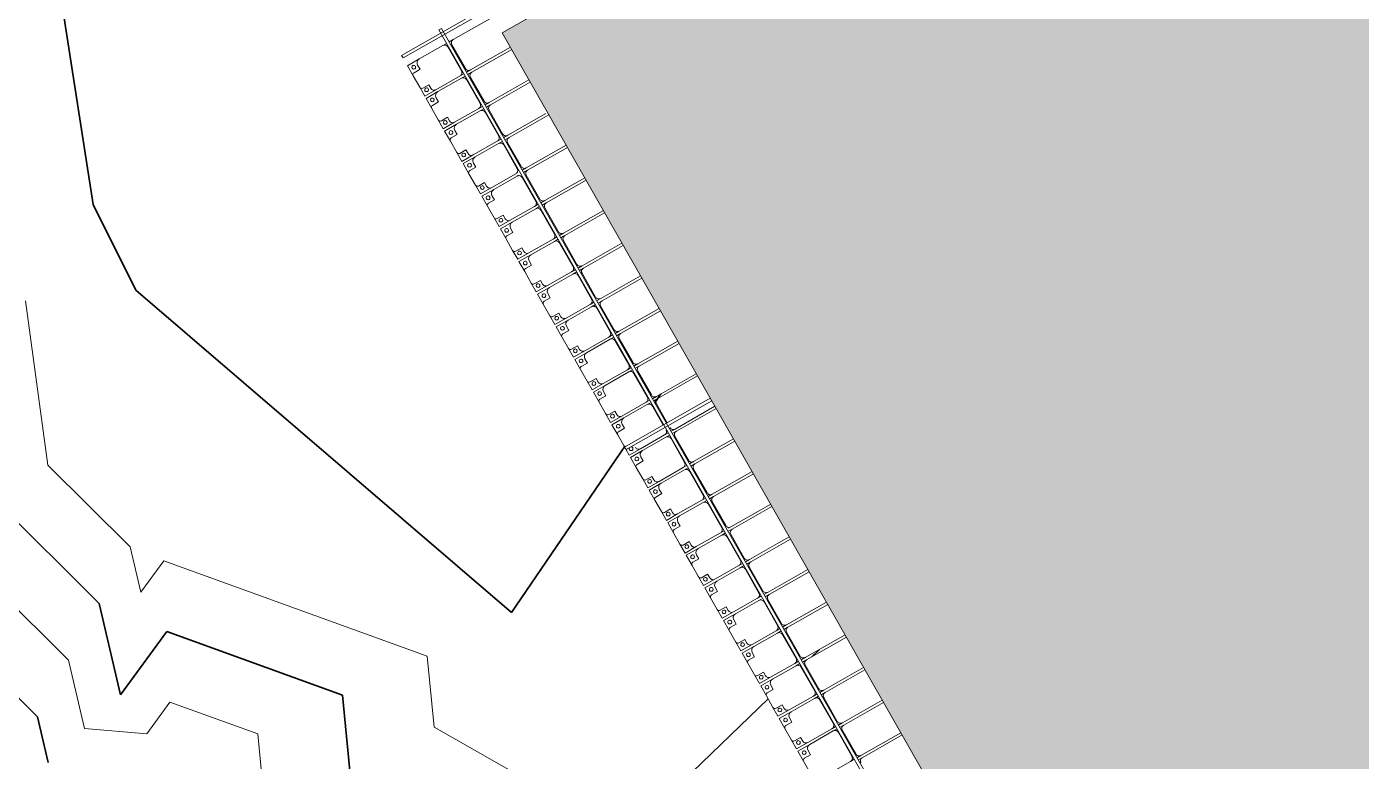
# Model space of a CAD drawing. Header units: millimetres. Extents: x -861324 to 439029, y -308065 to 694685.
# Drawn here: x -220488 to -202726, y 29566 to 39346 of the extents above; entities that cross this region are included whole.
import ezdxf

# ---------------------------------------------------------------- set-up
doc = ezdxf.new("R2010")
doc.units = ezdxf.units.MM
for name, color, linetype, lineweight in [('A-DETL-GENF', 92, 'Continuous', 9), ('A-DETL-THIN', 151, 'Continuous', 9), ('A-GENM', 13, 'Continuous', 9), ('C-TOPO-MAJR', 7, 'Continuous', 35), ('C-TOPO-MINR', 7, 'Continuous', 9), ('S-BEAM', 12, 'Continuous', 9)]:
    doc.layers.add(name, color=color, linetype=linetype, lineweight=lineweight)

# ---------------------------------------------------------------- blocks, each defined once
blk = doc.blocks.new('Dầm C52 - Hộp 40x60-18730-BỐ TRÍ BÈ PIN HỒ BẢN MÒNG')
at = {"layer": 'S-BEAM', "color": 7}
for p, q in [((-37711, 20), (37711, 20)), ((37711, 20), (37711, -20)), ((37711, -20), (-37711, -20))]:
    blk.add_line(p, q, dxfattribs=at)
blk = doc.blocks.new('Dải phao đi lại kèm đỡ invester - DẢI PHAO ĐI LẠI-14853-BỐ TRÍ BÈ PIN HỒ BẢN MÒNG')
at = {"layer": 'A-GENM', "color": 7}
for p, q in [((-242, 620), (-242, -610)), ((223, -610), (223, 0)), ((258, 0), (258, -610)), ((723, -610), (723, 0)), ((758, 0), (758, -610)), ((1223, -610), (1223, -29)), ((1258, 0), (1258, -610)), ((1723, -610), (1723, 0)), ((1758, 0), (1758, -610)), ((2223, -610), (2223, 0)), ((2258, 0), (2258, -610)), ((2723, -610), (2723, 0)), ((2758, 0), (2758, -610)), ((3223, -610), (3223, 0)), ((3258, 0), (3258, -610)), ((3723, -610), (3723, 0)), ((3758, 0), (3758, -610)), ((4223, -610), (4223, 0)), ((4258, 0), (4258, -610)), ((4723, -610), (4723, 0)), ((4758, 0), (4758, -610)), ((5223, -610), (5223, 0)), ((5258, 0), (5258, -610)), ((5723, -610), (5723, 0)), ((5758, 0), (5758, -610)), ((6223, -610), (6223, 0)), ((6258, 0), (6258, -610)), ((6723, -610), (6723, 0)), ((6758, 0), (6758, -610)), ((7223, -610), (7223, 0)), ((7258, 0), (7258, -610)), ((7723, -610), (7723, 0)), ((7758, 0), (7758, -610)), ((8223, -610), (8223, 0)), ((8258, 0), (8258, -610)), ((8723, -610), (8723, 0)), ((8758, 0), (8758, -610)), ((9223, -610), (9223, 0)), ((9258, 0), (9258, -610)), ((9723, -610), (9723, 0)), ((9758, 0), (9758, -610)), ((10223, -610), (10223, 0)), ((10258, 0), (10258, -610)), ((10723, -610), (10723, 0)), ((10758, 0), (10758, -610)), ((-242, -672), (-242, -610)), ((-192, -660), (173, -660)), ((223, -610), (223, -672)), ((258, -672), (258, -610)), ((308, -660), (673, -660)), ((723, -610), (723, -672)), ((758, -672), (758, -610)), ((808, -660), (1173, -660)), ((1223, -610), (1223, -672)), ((1258, -672), (1258, -610)), ((1308, -660), (1673, -660)), ((1723, -610), (1723, -672)), ((1758, -672), (1758, -610)), ((1808, -660), (2173, -660)), ((2223, -610), (2223, -672)), ((2258, -672), (2258, -610)), ((2308, -660), (2673, -660)), ((2723, -610), (2723, -672)), ((2758, -672), (2758, -610)), ((2808, -660), (3173, -660)), ((3223, -610), (3223, -672)), ((3258, -672), (3258, -610)), ((3308, -660), (3673, -660)), ((3723, -610), (3723, -672)), ((3758, -672), (3758, -610)), ((3808, -660), (4173, -660)), ((4223, -610), (4223, -672)), ((4258, -672), (4258, -610)), ((4308, -660), (4673, -660)), ((4723, -610), (4723, -672)), ((4758, -672), (4758, -610)), ((4808, -660), (5173, -660)), ((5223, -610), (5223, -672)), ((5258, -672), (5258, -610)), ((5308, -660), (5600, -660)), ((5723, -610), (5723, -672)), ((5758, -672), (5758, -610)), ((5808, -660), (6173, -660)), ((6223, -610), (6223, -672)), ((6258, -672), (6258, -610)), ((6308, -660), (6673, -660)), ((6723, -610), (6723, -672)), ((6758, -672), (6758, -610)), ((6808, -660), (7173, -660)), ((7223, -610), (7223, -646)), ((7258, -666), (7258, -610)), ((7308, -660), (7673, -660)), ((7723, -610), (7723, -672)), ((7758, -672), (7758, -610)), ((7808, -660), (8173, -660)), ((8223, -610), (8223, -672)), ((8258, -672), (8258, -610)), ((8308, -660), (8673, -660)), ((8723, -610), (8723, -672)), ((8758, -672), (8758, -610)), ((8808, -660), (9173, -660)), ((9223, -610), (9223, -672)), ((9258, -672), (9258, -610)), ((9308, -660), (9673, -660)), ((9723, -610), (9723, -672)), ((9758, -672), (9758, -610)), ((9808, -660), (10173, -660)), ((10223, -610), (10223, -672)), ((10258, -672), (10258, -610)), ((10308, -660), (10673, -660)), ((10723, -610), (10723, -672)), ((10758, -672), (10758, -610)), ((-242, -770), (-242, -712)), ((-242, -770), (-242, -1130)), ((173, -720), (-192, -720)), ((223, -712), (223, -770)), ((223, -1140), (223, -770)), ((258, -770), (258, -712)), ((258, -770), (258, -1130)), ((673, -720), (308, -720)), ((723, -712), (723, -770)), ((723, -1140), (723, -770)), ((758, -770), (758, -712)), ((758, -770), (758, -1130)), ((1173, -720), (808, -720)), ((1223, -712), (1223, -770)), ((1223, -1140), (1223, -770)), ((1258, -770), (1258, -712)), ((1258, -770), (1258, -1130)), ((1673, -720), (1308, -720)), ((1723, -1140), (1723, -770)), ((1758, -770), (1758, -748)), ((1758, -770), (1758, -1130)), ((2173, -720), (1808, -720)), ((2223, -712), (2223, -770)), ((2223, -1140), (2223, -770)), ((2258, -770), (2258, -712)), ((2258, -770), (2258, -1130)), ((2673, -720), (2308, -720)), ((2723, -712), (2723, -770)), ((2723, -1140), (2723, -770)), ((2758, -770), (2758, -712)), ((2758, -770), (2758, -1130)), ((3173, -720), (2808, -720)), ((3223, -712), (3223, -770)), ((3223, -1140), (3223, -770)), ((3258, -770), (3258, -712)), ((3258, -770), (3258, -1130)), ((3673, -720), (3308, -720)), ((3723, -712), (3723, -770)), ((3723, -1140), (3723, -770)), ((3758, -770), (3758, -712)), ((3758, -770), (3758, -1130)), ((4173, -720), (3808, -720)), ((4223, -712), (4223, -770)), ((4223, -1140), (4223, -770)), ((4258, -770), (4258, -712)), ((4258, -770), (4258, -1130)), ((4673, -720), (4308, -720)), ((4723, -712), (4723, -770)), ((4723, -1140), (4723, -770)), ((4758, -770), (4758, -712)), ((4758, -770), (4758, -1130)), ((5173, -720), (4808, -720)), ((5223, -712), (5223, -770)), ((5223, -1140), (5223, -770)), ((5258, -770), (5258, -712)), ((5258, -770), (5258, -1130)), ((5600, -720), (5308, -720)), ((5723, -712), (5723, -770)), ((5723, -1140), (5723, -770)), ((5758, -770), (5758, -712)), ((5758, -770), (5758, -1130)), ((6173, -720), (5808, -720)), ((6223, -712), (6223, -770)), ((6223, -1140), (6223, -770)), ((6258, -770), (6258, -712)), ((6258, -770), (6258, -1130)), ((6673, -720), (6308, -720)), ((6723, -712), (6723, -770)), ((6723, -1140), (6723, -770)), ((6758, -770), (6758, -712)), ((6758, -770), (6758, -1130)), ((7173, -720), (6808, -720)), ((7223, -712), (7223, -770)), ((7223, -1140), (7223, -770)), ((7258, -770), (7258, -712)), ((7258, -770), (7258, -1130)), ((7673, -720), (7308, -720)), ((7723, -712), (7723, -770)), ((7723, -1140), (7723, -770)), ((7758, -770), (7758, -712)), ((7758, -770), (7758, -1130)), ((8173, -720), (7808, -720)), ((8223, -712), (8223, -770)), ((8223, -1140), (8223, -770)), ((8258, -770), (8258, -737)), ((8258, -770), (8258, -1130)), ((8673, -720), (8308, -720)), ((8723, -712), (8723, -770)), ((8723, -1140), (8723, -770)), ((8758, -770), (8758, -712)), ((8758, -770), (8758, -1130)), ((9173, -720), (8808, -720)), ((9223, -712), (9223, -770)), ((9223, -1140), (9223, -770)), ((9258, -770), (9258, -712)), ((9258, -770), (9258, -1130)), ((9673, -720), (9308, -720)), ((9723, -712), (9723, -770)), ((9723, -1140), (9723, -770)), ((9758, -770), (9758, -712)), ((9758, -770), (9758, -1130)), ((10173, -720), (9808, -720)), ((10223, -712), (10223, -770)), ((10223, -1140), (10223, -770)), ((10258, -770), (10258, -712)), ((10258, -770), (10258, -1130)), ((10673, -720), (10308, -720)), ((10723, -712), (10723, -762)), ((10723, -1140), (10723, -770)), ((-182, -1190), (-118, -1190)), ((-118, -1190), (-118, -1282)), ((118, -1282), (118, -1190)), ((118, -1190), (173, -1190)), ((318, -1190), (382, -1190)), ((382, -1190), (382, -1282)), ((618, -1282), (618, -1190)), ((618, -1190), (673, -1190)), ((818, -1190), (882, -1190)), ((882, -1190), (882, -1282)), ((1118, -1282), (1118, -1190)), ((1118, -1190), (1173, -1190)), ((1318, -1190), (1382, -1190)), ((1382, -1190), (1382, -1282)), ((1618, -1282), (1618, -1190)), ((1618, -1190), (1673, -1190)), ((1818, -1190), (1882, -1190)), ((1882, -1190), (1882, -1282)), ((2118, -1282), (2118, -1190)), ((2118, -1190), (2173, -1190)), ((2318, -1190), (2382, -1190)), ((2382, -1190), (2382, -1282)), ((2618, -1282), (2618, -1190)), ((2618, -1190), (2673, -1190)), ((2818, -1190), (2882, -1190)), ((2882, -1190), (2882, -1282)), ((3118, -1282), (3118, -1190)), ((3118, -1190), (3173, -1190)), ((3318, -1190), (3382, -1190)), ((3382, -1190), (3382, -1282)), ((3618, -1282), (3618, -1190)), ((3618, -1190), (3673, -1190)), ((3818, -1190), (3882, -1190)), ((3882, -1190), (3882, -1282)), ((4118, -1282), (4118, -1190)), ((4118, -1190), (4173, -1190)), ((4318, -1190), (4382, -1190)), ((4382, -1190), (4382, -1282)), ((4618, -1282), (4618, -1190)), ((4618, -1190), (4673, -1190)), ((4818, -1190), (4882, -1190)), ((4882, -1190), (4882, -1282)), ((5118, -1282), (5118, -1190)), ((5118, -1190), (5173, -1190)), ((5318, -1190), (5382, -1190)), ((5382, -1190), (5382, -1282)), ((5818, -1190), (5882, -1190)), ((5882, -1190), (5882, -1282)), ((6118, -1282), (6118, -1190)), ((6118, -1190), (6173, -1190)), ((6318, -1190), (6382, -1190)), ((6382, -1190), (6382, -1282)), ((6618, -1282), (6618, -1190)), ((6618, -1190), (6673, -1190)), ((6818, -1190), (6882, -1190)), ((6882, -1190), (6882, -1282)), ((7118, -1282), (7118, -1190)), ((7118, -1190), (7173, -1190)), ((7318, -1190), (7382, -1190)), ((7382, -1190), (7382, -1282)), ((7618, -1282), (7618, -1190)), ((7618, -1190), (7673, -1190)), ((7818, -1190), (7882, -1190)), ((7882, -1190), (7882, -1282)), ((8118, -1282), (8118, -1190)), ((8118, -1190), (8173, -1190)), ((8318, -1190), (8382, -1190)), ((8382, -1190), (8382, -1282)), ((8618, -1282), (8618, -1190)), ((8618, -1190), (8673, -1190)), ((8818, -1190), (8882, -1190)), ((8882, -1190), (8882, -1282)), ((9118, -1282), (9118, -1190)), ((9118, -1190), (9173, -1190)), ((9318, -1190), (9382, -1190)), ((9382, -1190), (9382, -1282)), ((9618, -1282), (9618, -1190)), ((9618, -1190), (9673, -1190)), ((9818, -1190), (9882, -1190)), ((9882, -1190), (9882, -1282)), ((10118, -1282), (10118, -1190)), ((10118, -1190), (10173, -1190)), ((10318, -1190), (10382, -1190)), ((10382, -1190), (10382, -1282)), ((-88, -1312), (88, -1312)), ((412, -1312), (588, -1312)), ((912, -1312), (1088, -1312)), ((1412, -1312), (1588, -1312)), ((1912, -1312), (2088, -1312)), ((2412, -1312), (2588, -1312)), ((2912, -1312), (3088, -1312)), ((3412, -1312), (3588, -1312)), ((3912, -1312), (4088, -1312)), ((4412, -1312), (4588, -1312)), ((4912, -1312), (5088, -1312)), ((5412, -1312), (5588, -1312)), ((5912, -1312), (6088, -1312)), ((6412, -1312), (6588, -1312)), ((6912, -1312), (7088, -1312)), ((7412, -1312), (7588, -1312)), ((7912, -1312), (8088, -1312)), ((8412, -1312), (8588, -1312)), ((8912, -1312), (9088, -1312)), ((9412, -1312), (9588, -1312)), ((9912, -1312), (10088, -1312)), ((10412, -1312), (10588, -1312))]:
    blk.add_line(p, q, dxfattribs=at)
at = {"layer": 'A-GENM', "color": 9}
for p, q in [((-242, -672), (-242, -610)), ((223, -610), (223, -672)), ((258, -672), (258, -610)), ((723, -610), (723, -672)), ((758, -672), (758, -610)), ((1223, -610), (1223, -672)), ((1258, -672), (1258, -610)), ((1723, -610), (1723, -672)), ((1758, -672), (1758, -610)), ((2223, -610), (2223, -672)), ((2258, -672), (2258, -610)), ((2723, -610), (2723, -672)), ((2758, -672), (2758, -610)), ((3223, -610), (3223, -672)), ((3258, -672), (3258, -610)), ((3723, -610), (3723, -672)), ((3758, -672), (3758, -610)), ((4223, -610), (4223, -672)), ((4258, -672), (4258, -610)), ((4723, -610), (4723, -672)), ((4758, -672), (4758, -610)), ((5223, -610), (5223, -672)), ((5258, -672), (5258, -610)), ((5723, -610), (5723, -672)), ((5758, -672), (5758, -610)), ((6223, -610), (6223, -672)), ((6258, -672), (6258, -610)), ((6723, -610), (6723, -672)), ((6758, -672), (6758, -610)), ((7258, -666), (7258, -610)), ((7723, -610), (7723, -672)), ((7758, -672), (7758, -610)), ((8223, -610), (8223, -672)), ((8258, -672), (8258, -610)), ((8723, -610), (8723, -672)), ((8758, -672), (8758, -610)), ((9223, -610), (9223, -672)), ((9258, -672), (9258, -610)), ((9723, -610), (9723, -672)), ((9758, -672), (9758, -610)), ((10223, -610), (10223, -672)), ((10258, -672), (10258, -610)), ((10723, -610), (10723, -672)), ((10758, -672), (10758, -610)), ((-242, -770), (-242, -712)), ((223, -712), (223, -770)), ((258, -770), (258, -712)), ((723, -712), (723, -770)), ((758, -770), (758, -712)), ((1223, -712), (1223, -770)), ((1258, -770), (1258, -712)), ((2223, -712), (2223, -770)), ((2258, -770), (2258, -712)), ((2723, -712), (2723, -770)), ((2758, -770), (2758, -712)), ((3223, -712), (3223, -770)), ((3258, -770), (3258, -712)), ((3723, -712), (3723, -770)), ((3758, -770), (3758, -712)), ((4223, -712), (4223, -770)), ((4258, -770), (4258, -712)), ((4723, -712), (4723, -770)), ((4758, -770), (4758, -712)), ((5223, -712), (5223, -770)), ((5258, -770), (5258, -712)), ((5723, -712), (5723, -770)), ((5758, -770), (5758, -712)), ((6223, -712), (6223, -770)), ((6258, -770), (6258, -712)), ((6723, -712), (6723, -770)), ((6758, -770), (6758, -712)), ((7223, -712), (7223, -770)), ((7258, -770), (7258, -712)), ((7723, -712), (7723, -770)), ((7758, -770), (7758, -712)), ((8223, -712), (8223, -770)), ((8723, -712), (8723, -770)), ((8758, -770), (8758, -712)), ((9223, -712), (9223, -770)), ((9258, -770), (9258, -712)), ((9723, -712), (9723, -770)), ((9758, -770), (9758, -712)), ((10223, -712), (10223, -770)), ((10258, -770), (10258, -712)), ((10723, -712), (10723, -762)), ((-242, -1312), (-242, -1130)), ((-242, -1130), (-242, -1312)), ((-118, -1190), (-182, -1190)), ((-118, -1190), (-182, -1190)), ((-182, -1190), (-118, -1190)), ((-118, -1282), (-118, -1190)), ((-118, -1282), (-118, -1190)), ((-118, -1190), (-118, -1282)), ((173, -1190), (118, -1190)), ((118, -1190), (118, -1282)), ((173, -1190), (118, -1190)), ((118, -1190), (173, -1190)), ((118, -1190), (118, -1282)), ((118, -1282), (118, -1190)), ((223, -1140), (223, -1312)), ((223, -1312), (223, -1140)), ((258, -1312), (258, -1130)), ((258, -1130), (258, -1312)), ((382, -1190), (318, -1190)), ((382, -1190), (318, -1190)), ((318, -1190), (382, -1190)), ((382, -1282), (382, -1190)), ((382, -1282), (382, -1190)), ((382, -1190), (382, -1282)), ((673, -1190), (618, -1190)), ((618, -1190), (618, -1282)), ((673, -1190), (618, -1190)), ((618, -1190), (673, -1190)), ((618, -1190), (618, -1282)), ((618, -1282), (618, -1190)), ((723, -1140), (723, -1312)), ((723, -1312), (723, -1140)), ((758, -1312), (758, -1130)), ((758, -1130), (758, -1312)), ((882, -1190), (818, -1190)), ((882, -1190), (818, -1190)), ((818, -1190), (882, -1190)), ((882, -1282), (882, -1190)), ((882, -1282), (882, -1190)), ((882, -1190), (882, -1282)), ((1173, -1190), (1118, -1190)), ((1118, -1190), (1118, -1282)), ((1173, -1190), (1118, -1190)), ((1118, -1190), (1173, -1190)), ((1118, -1190), (1118, -1282)), ((1118, -1282), (1118, -1190)), ((1223, -1140), (1223, -1312)), ((1223, -1312), (1223, -1140)), ((1258, -1312), (1258, -1130)), ((1258, -1130), (1258, -1312)), ((1382, -1190), (1318, -1190)), ((1382, -1190), (1318, -1190)), ((1318, -1190), (1382, -1190)), ((1382, -1282), (1382, -1190)), ((1382, -1282), (1382, -1190)), ((1382, -1190), (1382, -1282)), ((1673, -1190), (1618, -1190)), ((1618, -1190), (1618, -1282)), ((1673, -1190), (1618, -1190)), ((1618, -1190), (1673, -1190)), ((1618, -1190), (1618, -1282)), ((1618, -1282), (1618, -1190)), ((1723, -1140), (1723, -1312)), ((1723, -1312), (1723, -1140)), ((1758, -1312), (1758, -1130)), ((1758, -1130), (1758, -1312)), ((1882, -1190), (1818, -1190)), ((1882, -1190), (1818, -1190)), ((1818, -1190), (1882, -1190)), ((1882, -1282), (1882, -1190)), ((1882, -1282), (1882, -1190)), ((1882, -1190), (1882, -1282)), ((2173, -1190), (2118, -1190)), ((2118, -1190), (2118, -1282)), ((2173, -1190), (2118, -1190)), ((2118, -1190), (2173, -1190)), ((2118, -1190), (2118, -1282)), ((2118, -1282), (2118, -1190)), ((2223, -1140), (2223, -1312)), ((2223, -1312), (2223, -1140)), ((2258, -1312), (2258, -1130)), ((2258, -1130), (2258, -1312)), ((2382, -1190), (2318, -1190)), ((2382, -1190), (2318, -1190)), ((2318, -1190), (2382, -1190)), ((2382, -1282), (2382, -1190)), ((2382, -1282), (2382, -1190)), ((2382, -1190), (2382, -1282)), ((2673, -1190), (2618, -1190)), ((2618, -1190), (2618, -1282)), ((2673, -1190), (2618, -1190)), ((2618, -1190), (2673, -1190)), ((2618, -1190), (2618, -1282)), ((2618, -1282), (2618, -1190)), ((2723, -1140), (2723, -1312)), ((2723, -1312), (2723, -1140)), ((2758, -1312), (2758, -1130)), ((2758, -1130), (2758, -1312)), ((2882, -1190), (2818, -1190)), ((2882, -1190), (2818, -1190)), ((2818, -1190), (2882, -1190)), ((2882, -1282), (2882, -1190)), ((2882, -1282), (2882, -1190)), ((2882, -1190), (2882, -1282)), ((3173, -1190), (3118, -1190)), ((3118, -1190), (3118, -1282)), ((3173, -1190), (3118, -1190)), ((3118, -1190), (3173, -1190)), ((3118, -1190), (3118, -1282)), ((3118, -1282), (3118, -1190)), ((3223, -1140), (3223, -1312)), ((3223, -1312), (3223, -1140)), ((3258, -1312), (3258, -1130)), ((3258, -1130), (3258, -1312)), ((3382, -1190), (3318, -1190)), ((3382, -1190), (3318, -1190)), ((3318, -1190), (3382, -1190)), ((3382, -1282), (3382, -1190)), ((3382, -1282), (3382, -1190)), ((3382, -1190), (3382, -1282)), ((3673, -1190), (3618, -1190)), ((3618, -1190), (3618, -1282)), ((3673, -1190), (3618, -1190)), ((3618, -1190), (3673, -1190)), ((3618, -1190), (3618, -1282)), ((3618, -1282), (3618, -1190)), ((3723, -1140), (3723, -1312)), ((3723, -1312), (3723, -1140)), ((3758, -1312), (3758, -1130)), ((3758, -1130), (3758, -1312)), ((3882, -1190), (3818, -1190)), ((3882, -1190), (3818, -1190)), ((3818, -1190), (3882, -1190)), ((3882, -1282), (3882, -1190)), ((3882, -1282), (3882, -1190)), ((3882, -1190), (3882, -1282)), ((4173, -1190), (4118, -1190)), ((4118, -1190), (4118, -1282)), ((4173, -1190), (4118, -1190)), ((4118, -1190), (4173, -1190)), ((4118, -1190), (4118, -1282)), ((4118, -1282), (4118, -1190)), ((4223, -1140), (4223, -1312)), ((4223, -1312), (4223, -1140)), ((4258, -1312), (4258, -1130)), ((4258, -1130), (4258, -1312)), ((4382, -1190), (4318, -1190)), ((4382, -1190), (4318, -1190)), ((4318, -1190), (4382, -1190)), ((4382, -1282), (4382, -1190)), ((4382, -1282), (4382, -1190)), ((4382, -1190), (4382, -1282)), ((4673, -1190), (4618, -1190)), ((4618, -1190), (4618, -1282)), ((4673, -1190), (4618, -1190)), ((4618, -1190), (4673, -1190)), ((4618, -1190), (4618, -1282)), ((4618, -1282), (4618, -1190)), ((4723, -1140), (4723, -1312)), ((4723, -1312), (4723, -1140)), ((4758, -1312), (4758, -1130)), ((4758, -1130), (4758, -1312)), ((4882, -1190), (4818, -1190)), ((4882, -1190), (4818, -1190)), ((4818, -1190), (4882, -1190)), ((4882, -1282), (4882, -1190)), ((4882, -1282), (4882, -1190)), ((4882, -1190), (4882, -1282)), ((5173, -1190), (5118, -1190)), ((5118, -1190), (5118, -1282)), ((5173, -1190), (5118, -1190)), ((5118, -1190), (5173, -1190)), ((5118, -1190), (5118, -1282)), ((5118, -1282), (5118, -1190)), ((5223, -1140), (5223, -1312)), ((5223, -1312), (5223, -1140)), ((5258, -1312), (5258, -1130)), ((5258, -1130), (5258, -1312)), ((5382, -1190), (5318, -1190)), ((5382, -1190), (5318, -1190)), ((5318, -1190), (5382, -1190)), ((5382, -1282), (5382, -1190)), ((5382, -1282), (5382, -1190)), ((5382, -1190), (5382, -1282)), ((5723, -1140), (5723, -1312)), ((5723, -1312), (5723, -1140)), ((5758, -1312), (5758, -1130)), ((5758, -1130), (5758, -1312)), ((5882, -1190), (5818, -1190)), ((5882, -1190), (5818, -1190)), ((5818, -1190), (5882, -1190)), ((5882, -1282), (5882, -1190)), ((5882, -1282), (5882, -1190)), ((5882, -1190), (5882, -1282)), ((6173, -1190), (6118, -1190)), ((6118, -1190), (6118, -1282)), ((6173, -1190), (6118, -1190)), ((6118, -1190), (6173, -1190)), ((6118, -1190), (6118, -1282)), ((6118, -1282), (6118, -1190)), ((6223, -1140), (6223, -1312)), ((6223, -1312), (6223, -1140)), ((6258, -1312), (6258, -1130)), ((6258, -1130), (6258, -1312)), ((6382, -1190), (6318, -1190)), ((6382, -1190), (6318, -1190)), ((6318, -1190), (6382, -1190)), ((6382, -1282), (6382, -1190)), ((6382, -1282), (6382, -1190)), ((6382, -1190), (6382, -1282)), ((6673, -1190), (6618, -1190)), ((6618, -1190), (6618, -1282)), ((6673, -1190), (6618, -1190)), ((6618, -1190), (6673, -1190)), ((6618, -1190), (6618, -1282)), ((6618, -1282), (6618, -1190)), ((6723, -1140), (6723, -1312)), ((6723, -1312), (6723, -1140)), ((6758, -1312), (6758, -1130)), ((6758, -1130), (6758, -1312)), ((6882, -1190), (6818, -1190)), ((6882, -1190), (6818, -1190)), ((6818, -1190), (6882, -1190)), ((6882, -1282), (6882, -1190)), ((6882, -1282), (6882, -1190)), ((6882, -1190), (6882, -1282)), ((7173, -1190), (7118, -1190)), ((7118, -1190), (7118, -1282)), ((7173, -1190), (7118, -1190)), ((7118, -1190), (7173, -1190)), ((7118, -1190), (7118, -1282)), ((7118, -1282), (7118, -1190)), ((7223, -1140), (7223, -1312)), ((7223, -1312), (7223, -1140)), ((7258, -1312), (7258, -1130)), ((7258, -1130), (7258, -1312)), ((7382, -1190), (7318, -1190)), ((7382, -1190), (7318, -1190)), ((7318, -1190), (7382, -1190)), ((7382, -1282), (7382, -1190)), ((7382, -1282), (7382, -1190)), ((7382, -1190), (7382, -1282)), ((7673, -1190), (7618, -1190)), ((7618, -1190), (7618, -1282)), ((7673, -1190), (7618, -1190)), ((7618, -1190), (7673, -1190)), ((7618, -1190), (7618, -1282)), ((7618, -1282), (7618, -1190)), ((7723, -1140), (7723, -1312)), ((7723, -1312), (7723, -1140)), ((7758, -1312), (7758, -1130)), ((7758, -1130), (7758, -1312)), ((7882, -1190), (7818, -1190)), ((7882, -1190), (7818, -1190)), ((7818, -1190), (7882, -1190)), ((7882, -1282), (7882, -1190)), ((7882, -1282), (7882, -1190)), ((7882, -1190), (7882, -1282)), ((8173, -1190), (8118, -1190)), ((8118, -1190), (8118, -1282)), ((8173, -1190), (8118, -1190)), ((8118, -1190), (8173, -1190)), ((8118, -1190), (8118, -1282)), ((8118, -1282), (8118, -1190)), ((8223, -1140), (8223, -1312)), ((8223, -1312), (8223, -1140)), ((8258, -1312), (8258, -1130)), ((8258, -1130), (8258, -1312)), ((8382, -1190), (8318, -1190)), ((8382, -1190), (8318, -1190)), ((8318, -1190), (8382, -1190)), ((8382, -1282), (8382, -1190)), ((8382, -1282), (8382, -1190)), ((8382, -1190), (8382, -1282)), ((8673, -1190), (8618, -1190)), ((8618, -1190), (8618, -1282)), ((8673, -1190), (8618, -1190)), ((8618, -1190), (8673, -1190)), ((8618, -1190), (8618, -1282)), ((8618, -1282), (8618, -1190)), ((8723, -1140), (8723, -1312)), ((8723, -1312), (8723, -1140)), ((8758, -1312), (8758, -1130)), ((8758, -1130), (8758, -1312)), ((8882, -1190), (8818, -1190)), ((8882, -1190), (8818, -1190)), ((8818, -1190), (8882, -1190)), ((8882, -1282), (8882, -1190)), ((8882, -1282), (8882, -1190)), ((8882, -1190), (8882, -1282)), ((9173, -1190), (9118, -1190)), ((9118, -1190), (9118, -1282)), ((9173, -1190), (9118, -1190)), ((9118, -1190), (9173, -1190)), ((9118, -1190), (9118, -1282)), ((9118, -1282), (9118, -1190)), ((9223, -1140), (9223, -1312)), ((9223, -1312), (9223, -1140)), ((9258, -1312), (9258, -1130)), ((9258, -1130), (9258, -1312)), ((9382, -1190), (9318, -1190)), ((9382, -1190), (9318, -1190)), ((9318, -1190), (9382, -1190)), ((9382, -1282), (9382, -1190)), ((9382, -1282), (9382, -1190)), ((9382, -1190), (9382, -1282)), ((9673, -1190), (9618, -1190)), ((9618, -1190), (9618, -1282)), ((9673, -1190), (9618, -1190)), ((9618, -1190), (9673, -1190)), ((9618, -1190), (9618, -1282)), ((9618, -1282), (9618, -1190)), ((9723, -1140), (9723, -1312)), ((9723, -1312), (9723, -1140)), ((9758, -1312), (9758, -1130)), ((9758, -1130), (9758, -1312)), ((9882, -1190), (9818, -1190)), ((9882, -1190), (9818, -1190)), ((9818, -1190), (9882, -1190)), ((9882, -1282), (9882, -1190)), ((9882, -1282), (9882, -1190)), ((9882, -1190), (9882, -1282)), ((10173, -1190), (10118, -1190)), ((10118, -1190), (10118, -1282)), ((10173, -1190), (10118, -1190)), ((10118, -1190), (10173, -1190)), ((10118, -1190), (10118, -1282)), ((10118, -1282), (10118, -1190)), ((10223, -1140), (10223, -1312)), ((10223, -1312), (10223, -1140)), ((10258, -1312), (10258, -1130)), ((10258, -1130), (10258, -1312)), ((10382, -1190), (10318, -1190)), ((10382, -1190), (10318, -1190)), ((10318, -1190), (10382, -1190)), ((10382, -1282), (10382, -1190)), ((10382, -1282), (10382, -1190)), ((10382, -1190), (10382, -1282)), ((-88, -1312), (-242, -1312)), ((-242, -1312), (-88, -1312)), ((223, -1312), (88, -1312)), ((88, -1312), (223, -1312)), ((412, -1312), (258, -1312)), ((258, -1312), (412, -1312)), ((723, -1312), (588, -1312)), ((588, -1312), (723, -1312)), ((912, -1312), (758, -1312)), ((758, -1312), (912, -1312)), ((1223, -1312), (1088, -1312)), ((1088, -1312), (1223, -1312)), ((1412, -1312), (1258, -1312)), ((1258, -1312), (1412, -1312)), ((1723, -1312), (1588, -1312)), ((1588, -1312), (1723, -1312)), ((1912, -1312), (1758, -1312)), ((1758, -1312), (1912, -1312)), ((2223, -1312), (2088, -1312)), ((2088, -1312), (2223, -1312)), ((2412, -1312), (2258, -1312)), ((2258, -1312), (2412, -1312)), ((2723, -1312), (2588, -1312)), ((2588, -1312), (2723, -1312)), ((2912, -1312), (2758, -1312)), ((2758, -1312), (2912, -1312)), ((3223, -1312), (3088, -1312)), ((3088, -1312), (3223, -1312)), ((3412, -1312), (3258, -1312)), ((3258, -1312), (3412, -1312)), ((3723, -1312), (3588, -1312)), ((3588, -1312), (3723, -1312)), ((3912, -1312), (3758, -1312)), ((3758, -1312), (3912, -1312)), ((4223, -1312), (4088, -1312)), ((4088, -1312), (4223, -1312)), ((4412, -1312), (4258, -1312)), ((4258, -1312), (4412, -1312)), ((4723, -1312), (4588, -1312)), ((4588, -1312), (4723, -1312)), ((4912, -1312), (4758, -1312)), ((4758, -1312), (4912, -1312)), ((5223, -1312), (5088, -1312)), ((5088, -1312), (5223, -1312)), ((5412, -1312), (5258, -1312)), ((5258, -1312), (5412, -1312)), ((5723, -1312), (5640, -1312)), ((5640, -1312), (5723, -1312)), ((5912, -1312), (5758, -1312)), ((5758, -1312), (5912, -1312)), ((6223, -1312), (6088, -1312)), ((6088, -1312), (6223, -1312)), ((6412, -1312), (6258, -1312)), ((6258, -1312), (6412, -1312)), ((6723, -1312), (6588, -1312)), ((6588, -1312), (6723, -1312)), ((6912, -1312), (6758, -1312)), ((6758, -1312), (6912, -1312)), ((7223, -1312), (7088, -1312)), ((7088, -1312), (7223, -1312)), ((7412, -1312), (7258, -1312)), ((7258, -1312), (7412, -1312)), ((7723, -1312), (7588, -1312)), ((7588, -1312), (7723, -1312)), ((7912, -1312), (7758, -1312)), ((7758, -1312), (7912, -1312)), ((8223, -1312), (8088, -1312)), ((8088, -1312), (8223, -1312)), ((8412, -1312), (8258, -1312)), ((8258, -1312), (8412, -1312)), ((8723, -1312), (8588, -1312)), ((8588, -1312), (8723, -1312)), ((8912, -1312), (8758, -1312)), ((8758, -1312), (8912, -1312)), ((9223, -1312), (9088, -1312)), ((9088, -1312), (9223, -1312)), ((9412, -1312), (9258, -1312)), ((9258, -1312), (9412, -1312)), ((9723, -1312), (9588, -1312)), ((9588, -1312), (9723, -1312)), ((9912, -1312), (9758, -1312)), ((9758, -1312), (9912, -1312)), ((10223, -1312), (10088, -1312)), ((10088, -1312), (10223, -1312)), ((10412, -1312), (10258, -1312)), ((10258, -1312), (10412, -1312))]:
    blk.add_line(p, q, dxfattribs=at)
at = {"layer": 'A-GENM', "color": 7}
for centre, radius, start, end in [((-192, -610), 50, 180, 270), ((-192, -610), 50, 210, 270), ((173, -610), 50, 270, 0), ((173, -610), 50, 300, 0), ((308, -610), 50, 180, 270), ((308, -610), 50, 210, 270), ((673, -610), 50, 270, 0), ((673, -610), 50, 300, 0), ((808, -610), 50, 180, 270), ((808, -610), 50, 210, 270), ((1173, -610), 50, 270, 0), ((1173, -610), 50, 300, 0), ((1308, -610), 50, 180, 270), ((1308, -610), 50, 210, 270), ((1673, -610), 50, 270, 0), ((1673, -610), 50, 300, 0), ((1808, -610), 50, 180, 270), ((1808, -610), 50, 210, 270), ((2173, -610), 50, 270, 0), ((2173, -610), 50, 300, 0), ((2308, -610), 50, 180, 270), ((2308, -610), 50, 210, 270), ((2673, -610), 50, 270, 0), ((2673, -610), 50, 300, 0), ((2808, -610), 50, 180, 270), ((2808, -610), 50, 210, 270), ((3173, -610), 50, 270, 0), ((3173, -610), 50, 300, 0), ((3308, -610), 50, 180, 270), ((3308, -610), 50, 210, 270), ((3673, -610), 50, 270, 0), ((3673, -610), 50, 300, 0), ((3808, -610), 50, 180, 270), ((3808, -610), 50, 210, 270), ((4173, -610), 50, 270, 0), ((4173, -610), 50, 300, 0), ((4308, -610), 50, 180, 270), ((4308, -610), 50, 210, 270), ((4673, -610), 50, 270, 0), ((4673, -610), 50, 300, 0), ((4808, -610), 50, 180, 270), ((4808, -610), 50, 210, 270), ((5173, -610), 50, 270, 0), ((5173, -610), 50, 300, 0), ((5308, -610), 50, 180, 270), ((5308, -610), 50, 210, 270), ((5673, -610), 50, 270, 0), ((5673, -610), 50, 300, 0), ((5808, -610), 50, 180, 270), ((5808, -610), 50, 210, 270), ((6173, -610), 50, 270, 0), ((6173, -610), 50, 300, 0), ((6308, -610), 50, 180, 270), ((6308, -610), 50, 210, 270), ((6673, -610), 50, 270, 0), ((6673, -610), 50, 300, 0), ((6808, -610), 50, 180, 270), ((6808, -610), 50, 210, 270), ((7173, -610), 50, 270, 0), ((7173, -610), 50, 300, 0), ((7308, -610), 50, 180, 270), ((7308, -610), 50, 210, 270), ((7673, -610), 50, 270, 0), ((7673, -610), 50, 300, 0), ((7808, -610), 50, 180, 270), ((7808, -610), 50, 210, 270), ((8173, -610), 50, 270, 0), ((8173, -610), 50, 300, 0), ((8308, -610), 50, 180, 270), ((8308, -610), 50, 210, 270), ((8673, -610), 50, 270, 0), ((8673, -610), 50, 300, 0), ((8808, -610), 50, 180, 270), ((8808, -610), 50, 210, 270), ((9173, -610), 50, 270, 0), ((9173, -610), 50, 300, 0), ((9308, -610), 50, 180, 270), ((9308, -610), 50, 210, 270), ((9673, -610), 50, 270, 0), ((9673, -610), 50, 300, 0), ((9808, -610), 50, 180, 270), ((9808, -610), 50, 210, 270), ((10173, -610), 50, 270, 0), ((10173, -610), 50, 300, 0), ((10308, -610), 50, 180, 270), ((10308, -610), 50, 210, 270), ((10673, -610), 50, 270, 0), ((10673, -610), 50, 300, 0), ((10808, -610), 50, 180, 270), ((10808, -610), 50, 210, 270), ((-192, -770), 50, 90, 180), ((-192, -770), 50, 120, 180), ((173, -770), 50, 360, 90), ((173, -770), 50, 30, 90), ((308, -770), 50, 90, 180), ((308, -770), 50, 120, 180), ((673, -770), 50, 360, 90), ((673, -770), 50, 30, 90), ((808, -770), 50, 90, 180), ((808, -770), 50, 120, 180), ((1173, -770), 50, 360, 90), ((1173, -770), 50, 30, 90), ((1308, -770), 50, 90, 180), ((1308, -770), 50, 120, 180), ((1673, -770), 50, 360, 90), ((1673, -770), 50, 30, 90), ((1808, -770), 50, 90, 180), ((1808, -770), 50, 120, 180), ((2173, -770), 50, 360, 90), ((2173, -770), 50, 30, 90), ((2308, -770), 50, 90, 180), ((2308, -770), 50, 120, 180), ((2673, -770), 50, 360, 90), ((2673, -770), 50, 30, 90), ((2808, -770), 50, 90, 180), ((2808, -770), 50, 120, 180), ((3173, -770), 50, 360, 90), ((3173, -770), 50, 30, 90), ((3308, -770), 50, 90, 180), ((3308, -770), 50, 120, 180), ((3673, -770), 50, 360, 90), ((3673, -770), 50, 30, 90), ((3808, -770), 50, 90, 180), ((3808, -770), 50, 120, 180), ((4173, -770), 50, 360, 90), ((4173, -770), 50, 30, 90), ((4308, -770), 50, 90, 180), ((4308, -770), 50, 120, 180), ((4673, -770), 50, 360, 90), ((4673, -770), 50, 30, 90), ((4808, -770), 50, 90, 180), ((4808, -770), 50, 120, 180), ((5173, -770), 50, 360, 90), ((5173, -770), 50, 30, 90), ((5308, -770), 50, 90, 180), ((5308, -770), 50, 120, 180), ((5673, -770), 50, 360, 90), ((5673, -770), 50, 30, 90), ((5808, -770), 50, 90, 180), ((5808, -770), 50, 120, 180), ((6173, -770), 50, 360, 90), ((6173, -770), 50, 30, 90), ((6308, -770), 50, 90, 180), ((6308, -770), 50, 120, 180), ((6673, -770), 50, 360, 90), ((6673, -770), 50, 30, 90), ((6808, -770), 50, 90, 180), ((6808, -770), 50, 120, 180), ((7173, -770), 50, 360, 90), ((7173, -770), 50, 30, 90), ((7308, -770), 50, 90, 180), ((7308, -770), 50, 120, 180), ((7673, -770), 50, 360, 90), ((7673, -770), 50, 30, 90), ((7808, -770), 50, 90, 180), ((7808, -770), 50, 120, 180), ((8173, -770), 50, 360, 90), ((8173, -770), 50, 30, 90), ((8308, -770), 50, 90, 180), ((8308, -770), 50, 120, 180), ((8673, -770), 50, 360, 90), ((8673, -770), 50, 30, 90), ((8808, -770), 50, 90, 180), ((8808, -770), 50, 120, 180), ((9173, -770), 50, 360, 90), ((9173, -770), 50, 30, 90), ((9308, -770), 50, 90, 180), ((9308, -770), 50, 120, 180), ((9673, -770), 50, 360, 90), ((9673, -770), 50, 30, 90), ((9808, -770), 50, 90, 180), ((9808, -770), 50, 120, 180), ((10173, -770), 50, 360, 90), ((10173, -770), 50, 30, 90), ((10308, -770), 50, 90, 180), ((10308, -770), 50, 120, 180), ((10673, -770), 50, 360, 90), ((10673, -770), 50, 30, 90), ((-182, -1130), 60, 180, 270), ((173, -1140), 50, 270, 360), ((318, -1130), 60, 180, 270), ((673, -1140), 50, 270, 360), ((818, -1130), 60, 180, 270), ((1173, -1140), 50, 270, 360), ((1318, -1130), 60, 180, 270), ((1673, -1140), 50, 270, 360), ((1818, -1130), 60, 180, 270), ((2173, -1140), 50, 270, 360), ((2318, -1130), 60, 180, 270), ((2673, -1140), 50, 270, 360), ((2818, -1130), 60, 180, 270), ((3173, -1140), 50, 270, 360), ((3318, -1130), 60, 180, 270), ((3673, -1140), 50, 270, 360), ((3818, -1130), 60, 180, 270), ((4173, -1140), 50, 270, 360), ((4318, -1130), 60, 180, 270), ((4673, -1140), 50, 270, 360), ((4818, -1130), 60, 180, 270), ((5173, -1140), 50, 270, 360), ((5318, -1130), 60, 180, 270), ((5673, -1140), 50, 270, 360), ((5818, -1130), 60, 180, 270), ((6173, -1140), 50, 270, 360), ((6318, -1130), 60, 180, 270), ((6673, -1140), 50, 270, 360), ((6818, -1130), 60, 180, 270), ((7173, -1140), 50, 270, 360), ((7318, -1130), 60, 180, 270), ((7673, -1140), 50, 270, 360), ((7818, -1130), 60, 180, 270), ((8173, -1140), 50, 270, 360), ((8318, -1130), 60, 180, 270), ((8673, -1140), 50, 270, 360), ((8818, -1130), 60, 180, 270), ((9173, -1140), 50, 270, 360), ((9318, -1130), 60, 180, 270), ((9673, -1140), 50, 270, 360), ((9818, -1130), 60, 180, 270), ((10173, -1140), 50, 270, 360), ((10318, -1130), 60, 180, 270), ((-88, -1282), 30, 180, 270), ((88, -1282), 30, 270, 0), ((412, -1282), 30, 180, 270), ((588, -1282), 30, 270, 0), ((912, -1282), 30, 180, 270), ((1088, -1282), 30, 270, 0), ((1412, -1282), 30, 180, 270), ((1588, -1282), 30, 270, 0), ((1912, -1282), 30, 180, 270), ((2088, -1282), 30, 270, 0), ((2412, -1282), 30, 180, 270), ((2588, -1282), 30, 270, 0), ((2912, -1282), 30, 180, 270), ((3088, -1282), 30, 270, 0), ((3412, -1282), 30, 180, 270), ((3588, -1282), 30, 270, 0), ((3912, -1282), 30, 180, 270), ((4088, -1282), 30, 270, 0), ((4412, -1282), 30, 180, 270), ((4588, -1282), 30, 270, 0), ((4912, -1282), 30, 180, 270), ((5088, -1282), 30, 270, 0), ((5412, -1282), 30, 180, 270), ((5588, -1282), 30, 270, 300), ((5912, -1282), 30, 180, 270), ((6088, -1282), 30, 270, 0), ((6412, -1282), 30, 180, 270), ((6588, -1282), 30, 270, 0), ((6912, -1282), 30, 180, 270), ((7088, -1282), 30, 270, 0), ((7412, -1282), 30, 180, 270), ((7588, -1282), 30, 270, 0), ((7912, -1282), 30, 180, 270), ((8088, -1282), 30, 270, 0), ((8412, -1282), 30, 180, 270), ((8588, -1282), 30, 270, 0), ((8912, -1282), 30, 180, 270), ((9088, -1282), 30, 270, 0), ((9412, -1282), 30, 180, 270), ((9588, -1282), 30, 270, 0), ((9912, -1282), 30, 180, 270), ((10088, -1282), 30, 270, 0), ((10412, -1282), 30, 180, 270)]:
    blk.add_arc(centre, radius, start, end, dxfattribs=at)
at = {"layer": 'A-GENM', "color": 9}
for centre, radius, start, end in [((-182, -1130), 60, 180, 270), ((-182, -1130), 60, 180, 270), ((-182, -1130), 60, 180, 270), ((-183, -1249), 25, 90, 270), ((-183, -1249), 25, 90, 270), ((-183, -1249), 25, 270, 90), ((-183, -1249), 25, 270, 90), ((162, -1249), 25, 90, 270), ((162, -1249), 25, 90, 270), ((162, -1249), 25, 270, 90), ((162, -1249), 25, 270, 90), ((173, -1140), 50, 270, 0), ((173, -1140), 50, 270, 0), ((173, -1140), 50, 270, 360), ((318, -1130), 60, 180, 270), ((318, -1130), 60, 180, 270), ((318, -1130), 60, 180, 270), ((317, -1249), 25, 90, 270), ((317, -1249), 25, 90, 270), ((317, -1249), 25, 270, 90), ((317, -1249), 25, 270, 90), ((662, -1249), 25, 90, 270), ((662, -1249), 25, 90, 270), ((662, -1249), 25, 270, 90), ((662, -1249), 25, 270, 90), ((673, -1140), 50, 270, 0), ((673, -1140), 50, 270, 0), ((673, -1140), 50, 270, 360), ((818, -1130), 60, 180, 270), ((818, -1130), 60, 180, 270), ((818, -1130), 60, 180, 270), ((817, -1249), 25, 90, 270), ((817, -1249), 25, 90, 270), ((817, -1249), 25, 270, 90), ((817, -1249), 25, 270, 90), ((1162, -1249), 25, 90, 270), ((1162, -1249), 25, 90, 270), ((1162, -1249), 25, 270, 90), ((1162, -1249), 25, 270, 90), ((1173, -1140), 50, 270, 0), ((1173, -1140), 50, 270, 0), ((1173, -1140), 50, 270, 360), ((1318, -1130), 60, 180, 270), ((1318, -1130), 60, 180, 270), ((1318, -1130), 60, 180, 270), ((1317, -1249), 25, 90, 270), ((1317, -1249), 25, 90, 270), ((1317, -1249), 25, 270, 90), ((1317, -1249), 25, 270, 90), ((1662, -1249), 25, 90, 270), ((1662, -1249), 25, 90, 270), ((1662, -1249), 25, 270, 90), ((1662, -1249), 25, 270, 90), ((1673, -1140), 50, 270, 0), ((1673, -1140), 50, 270, 0), ((1673, -1140), 50, 270, 360), ((1818, -1130), 60, 180, 270), ((1818, -1130), 60, 180, 270), ((1818, -1130), 60, 180, 270), ((1817, -1249), 25, 90, 270), ((1817, -1249), 25, 90, 270), ((1817, -1249), 25, 270, 90), ((1817, -1249), 25, 270, 90), ((2162, -1249), 25, 90, 270), ((2162, -1249), 25, 90, 270), ((2162, -1249), 25, 270, 90), ((2162, -1249), 25, 270, 90), ((2173, -1140), 50, 270, 0), ((2173, -1140), 50, 270, 0), ((2173, -1140), 50, 270, 360), ((2318, -1130), 60, 180, 270), ((2318, -1130), 60, 180, 270), ((2318, -1130), 60, 180, 270), ((2317, -1249), 25, 90, 270), ((2317, -1249), 25, 90, 270), ((2317, -1249), 25, 270, 90), ((2317, -1249), 25, 270, 90), ((2662, -1249), 25, 90, 270), ((2662, -1249), 25, 90, 270), ((2662, -1249), 25, 270, 90), ((2662, -1249), 25, 270, 90), ((2673, -1140), 50, 270, 0), ((2673, -1140), 50, 270, 0), ((2673, -1140), 50, 270, 360), ((2818, -1130), 60, 180, 270), ((2818, -1130), 60, 180, 270), ((2818, -1130), 60, 180, 270), ((2817, -1249), 25, 90, 270), ((2817, -1249), 25, 90, 270), ((2817, -1249), 25, 270, 90), ((2817, -1249), 25, 270, 90), ((3162, -1249), 25, 90, 270), ((3162, -1249), 25, 90, 270), ((3162, -1249), 25, 270, 90), ((3162, -1249), 25, 270, 90), ((3173, -1140), 50, 270, 0), ((3173, -1140), 50, 270, 0), ((3173, -1140), 50, 270, 360), ((3318, -1130), 60, 180, 270), ((3318, -1130), 60, 180, 270), ((3318, -1130), 60, 180, 270), ((3317, -1249), 25, 90, 270), ((3317, -1249), 25, 90, 270), ((3317, -1249), 25, 270, 90), ((3317, -1249), 25, 270, 90), ((3662, -1249), 25, 90, 270), ((3662, -1249), 25, 90, 270), ((3662, -1249), 25, 270, 90), ((3662, -1249), 25, 270, 90), ((3673, -1140), 50, 270, 0), ((3673, -1140), 50, 270, 0), ((3673, -1140), 50, 270, 360), ((3818, -1130), 60, 180, 270), ((3818, -1130), 60, 180, 270), ((3818, -1130), 60, 180, 270), ((3817, -1249), 25, 90, 270), ((3817, -1249), 25, 90, 270), ((3817, -1249), 25, 270, 90), ((3817, -1249), 25, 270, 90), ((4162, -1249), 25, 90, 270), ((4162, -1249), 25, 90, 270), ((4162, -1249), 25, 270, 90), ((4162, -1249), 25, 270, 90), ((4173, -1140), 50, 270, 0), ((4173, -1140), 50, 270, 0), ((4173, -1140), 50, 270, 360), ((4318, -1130), 60, 180, 270), ((4318, -1130), 60, 180, 270), ((4318, -1130), 60, 180, 270), ((4317, -1249), 25, 90, 270), ((4317, -1249), 25, 90, 270), ((4317, -1249), 25, 270, 90), ((4317, -1249), 25, 270, 90), ((4662, -1249), 25, 90, 270), ((4662, -1249), 25, 90, 270), ((4662, -1249), 25, 270, 90), ((4662, -1249), 25, 270, 90), ((4673, -1140), 50, 270, 0), ((4673, -1140), 50, 270, 0), ((4673, -1140), 50, 270, 360), ((4818, -1130), 60, 180, 270), ((4818, -1130), 60, 180, 270), ((4818, -1130), 60, 180, 270), ((4817, -1249), 25, 90, 270), ((4817, -1249), 25, 90, 270), ((4817, -1249), 25, 270, 90), ((4817, -1249), 25, 270, 90), ((5162, -1249), 25, 90, 270), ((5162, -1249), 25, 90, 270), ((5162, -1249), 25, 270, 90), ((5162, -1249), 25, 270, 90), ((5173, -1140), 50, 270, 0), ((5173, -1140), 50, 270, 0), ((5173, -1140), 50, 270, 360), ((5318, -1130), 60, 180, 270), ((5318, -1130), 60, 180, 270), ((5318, -1130), 60, 180, 270), ((5317, -1249), 25, 90, 270), ((5317, -1249), 25, 90, 270), ((5317, -1249), 25, 270, 90), ((5317, -1249), 25, 270, 90), ((5662, -1249), 25, 90, 150), ((5662, -1249), 25, 90, 150), ((5662, -1249), 25, 270, 90), ((5662, -1249), 25, 270, 90), ((5673, -1140), 50, 270, 0), ((5673, -1140), 50, 270, 0), ((5673, -1140), 50, 270, 360), ((5818, -1130), 60, 180, 270), ((5818, -1130), 60, 180, 270), ((5818, -1130), 60, 180, 270), ((5817, -1249), 25, 90, 270), ((5817, -1249), 25, 90, 270), ((5817, -1249), 25, 270, 90), ((5817, -1249), 25, 270, 90), ((6162, -1249), 25, 90, 270), ((6162, -1249), 25, 90, 270), ((6162, -1249), 25, 270, 90), ((6162, -1249), 25, 270, 90), ((6173, -1140), 50, 270, 0), ((6173, -1140), 50, 270, 0), ((6173, -1140), 50, 270, 360), ((6318, -1130), 60, 180, 270), ((6318, -1130), 60, 180, 270), ((6318, -1130), 60, 180, 270), ((6317, -1249), 25, 90, 270), ((6317, -1249), 25, 90, 270), ((6317, -1249), 25, 270, 90), ((6317, -1249), 25, 270, 90), ((6662, -1249), 25, 90, 270), ((6662, -1249), 25, 90, 270), ((6662, -1249), 25, 270, 90), ((6662, -1249), 25, 270, 90), ((6673, -1140), 50, 270, 0), ((6673, -1140), 50, 270, 0), ((6673, -1140), 50, 270, 360), ((6818, -1130), 60, 180, 270), ((6818, -1130), 60, 180, 270), ((6818, -1130), 60, 180, 270), ((6817, -1249), 25, 90, 270), ((6817, -1249), 25, 90, 270), ((6817, -1249), 25, 270, 90), ((6817, -1249), 25, 270, 90), ((7162, -1249), 25, 90, 270), ((7162, -1249), 25, 90, 270), ((7162, -1249), 25, 270, 90), ((7162, -1249), 25, 270, 90), ((7173, -1140), 50, 270, 0), ((7173, -1140), 50, 270, 0), ((7173, -1140), 50, 270, 360), ((7318, -1130), 60, 180, 270), ((7318, -1130), 60, 180, 270), ((7318, -1130), 60, 180, 270), ((7317, -1249), 25, 90, 270), ((7317, -1249), 25, 90, 270), ((7317, -1249), 25, 270, 90), ((7317, -1249), 25, 270, 90), ((7662, -1249), 25, 90, 270), ((7662, -1249), 25, 90, 270), ((7662, -1249), 25, 270, 90), ((7662, -1249), 25, 270, 90), ((7673, -1140), 50, 270, 0), ((7673, -1140), 50, 270, 0), ((7673, -1140), 50, 270, 360), ((7818, -1130), 60, 180, 270), ((7818, -1130), 60, 180, 270), ((7818, -1130), 60, 180, 270), ((7817, -1249), 25, 90, 270), ((7817, -1249), 25, 90, 270), ((7817, -1249), 25, 270, 90), ((7817, -1249), 25, 270, 90), ((8162, -1249), 25, 90, 270), ((8162, -1249), 25, 90, 270), ((8162, -1249), 25, 270, 90), ((8162, -1249), 25, 270, 90), ((8173, -1140), 50, 270, 0), ((8173, -1140), 50, 270, 0), ((8173, -1140), 50, 270, 360), ((8318, -1130), 60, 180, 270), ((8318, -1130), 60, 180, 270), ((8318, -1130), 60, 180, 270), ((8317, -1249), 25, 90, 270), ((8317, -1249), 25, 90, 270), ((8317, -1249), 25, 270, 90), ((8317, -1249), 25, 270, 90), ((8662, -1249), 25, 90, 270), ((8662, -1249), 25, 90, 270), ((8662, -1249), 25, 270, 90), ((8662, -1249), 25, 270, 90), ((8673, -1140), 50, 270, 0), ((8673, -1140), 50, 270, 0), ((8673, -1140), 50, 270, 360), ((8818, -1130), 60, 180, 270), ((8818, -1130), 60, 180, 270), ((8818, -1130), 60, 180, 270), ((8817, -1249), 25, 90, 270), ((8817, -1249), 25, 90, 270), ((8817, -1249), 25, 270, 90), ((8817, -1249), 25, 270, 90), ((9162, -1249), 25, 90, 270), ((9162, -1249), 25, 90, 270), ((9162, -1249), 25, 270, 90), ((9162, -1249), 25, 270, 90), ((9173, -1140), 50, 270, 0), ((9173, -1140), 50, 270, 0), ((9173, -1140), 50, 270, 360), ((9318, -1130), 60, 180, 270), ((9318, -1130), 60, 180, 270), ((9318, -1130), 60, 180, 270), ((9317, -1249), 25, 90, 270), ((9317, -1249), 25, 90, 270), ((9317, -1249), 25, 270, 90), ((9317, -1249), 25, 270, 90), ((9662, -1249), 25, 90, 270), ((9662, -1249), 25, 90, 270), ((9662, -1249), 25, 270, 90), ((9662, -1249), 25, 270, 90), ((9673, -1140), 50, 270, 0), ((9673, -1140), 50, 270, 0), ((9673, -1140), 50, 270, 360), ((9818, -1130), 60, 180, 270), ((9818, -1130), 60, 180, 270), ((9818, -1130), 60, 180, 270), ((9817, -1249), 25, 90, 270), ((9817, -1249), 25, 90, 270), ((9817, -1249), 25, 270, 90), ((9817, -1249), 25, 270, 90), ((10162, -1249), 25, 90, 270), ((10162, -1249), 25, 90, 270), ((10162, -1249), 25, 270, 90), ((10162, -1249), 25, 270, 90), ((10173, -1140), 50, 270, 0), ((10173, -1140), 50, 270, 0), ((10173, -1140), 50, 270, 360), ((10318, -1130), 60, 180, 270), ((10318, -1130), 60, 180, 270), ((10318, -1130), 60, 180, 270), ((10317, -1249), 25, 90, 270), ((10317, -1249), 25, 90, 270), ((10317, -1249), 25, 270, 90), ((10317, -1249), 25, 270, 90), ((-88, -1282), 30, 180, 270), ((-88, -1282), 30, 180, 270), ((-88, -1282), 30, 180, 270), ((88, -1282), 30, 270, 0), ((88, -1282), 30, 270, 0), ((88, -1282), 30, 270, 0), ((412, -1282), 30, 180, 270), ((412, -1282), 30, 180, 270), ((412, -1282), 30, 180, 270), ((588, -1282), 30, 270, 0), ((588, -1282), 30, 270, 0), ((588, -1282), 30, 270, 0), ((912, -1282), 30, 180, 270), ((912, -1282), 30, 180, 270), ((912, -1282), 30, 180, 270), ((1088, -1282), 30, 270, 0), ((1088, -1282), 30, 270, 0), ((1088, -1282), 30, 270, 0), ((1412, -1282), 30, 180, 270), ((1412, -1282), 30, 180, 270), ((1412, -1282), 30, 180, 270), ((1588, -1282), 30, 270, 0), ((1588, -1282), 30, 270, 0), ((1588, -1282), 30, 270, 0), ((1912, -1282), 30, 180, 270), ((1912, -1282), 30, 180, 270), ((1912, -1282), 30, 180, 270), ((2088, -1282), 30, 270, 0), ((2088, -1282), 30, 270, 0), ((2088, -1282), 30, 270, 0), ((2412, -1282), 30, 180, 270), ((2412, -1282), 30, 180, 270), ((2412, -1282), 30, 180, 270), ((2588, -1282), 30, 270, 0), ((2588, -1282), 30, 270, 0), ((2588, -1282), 30, 270, 0), ((2912, -1282), 30, 180, 270), ((2912, -1282), 30, 180, 270), ((2912, -1282), 30, 180, 270), ((3088, -1282), 30, 270, 0), ((3088, -1282), 30, 270, 0), ((3088, -1282), 30, 270, 0), ((3412, -1282), 30, 180, 270), ((3412, -1282), 30, 180, 270), ((3412, -1282), 30, 180, 270), ((3588, -1282), 30, 270, 0), ((3588, -1282), 30, 270, 0), ((3588, -1282), 30, 270, 0), ((3912, -1282), 30, 180, 270), ((3912, -1282), 30, 180, 270), ((3912, -1282), 30, 180, 270), ((4088, -1282), 30, 270, 0), ((4088, -1282), 30, 270, 0), ((4088, -1282), 30, 270, 0), ((4412, -1282), 30, 180, 270), ((4412, -1282), 30, 180, 270), ((4412, -1282), 30, 180, 270), ((4588, -1282), 30, 270, 0), ((4588, -1282), 30, 270, 0), ((4588, -1282), 30, 270, 0), ((4912, -1282), 30, 180, 270), ((4912, -1282), 30, 180, 270), ((4912, -1282), 30, 180, 270), ((5088, -1282), 30, 270, 0), ((5088, -1282), 30, 270, 0), ((5088, -1282), 30, 270, 0), ((5412, -1282), 30, 180, 270), ((5412, -1282), 30, 180, 270), ((5412, -1282), 30, 180, 270), ((5588, -1282), 30, 270, 300), ((5588, -1282), 30, 270, 300), ((5588, -1282), 30, 270, 300), ((5662, -1249), 25, 210, 270), ((5662, -1249), 25, 210, 270), ((5912, -1282), 30, 180, 270), ((5912, -1282), 30, 180, 270), ((5912, -1282), 30, 180, 270), ((6088, -1282), 30, 270, 0), ((6088, -1282), 30, 270, 0), ((6088, -1282), 30, 270, 0), ((6412, -1282), 30, 180, 270), ((6412, -1282), 30, 180, 270), ((6412, -1282), 30, 180, 270), ((6588, -1282), 30, 270, 0), ((6588, -1282), 30, 270, 0), ((6588, -1282), 30, 270, 0), ((6912, -1282), 30, 180, 270), ((6912, -1282), 30, 180, 270), ((6912, -1282), 30, 180, 270), ((7088, -1282), 30, 270, 0), ((7088, -1282), 30, 270, 0), ((7088, -1282), 30, 270, 0), ((7412, -1282), 30, 180, 270), ((7412, -1282), 30, 180, 270), ((7412, -1282), 30, 180, 270), ((7588, -1282), 30, 270, 0), ((7588, -1282), 30, 270, 0), ((7588, -1282), 30, 270, 0), ((7912, -1282), 30, 180, 270), ((7912, -1282), 30, 180, 270), ((7912, -1282), 30, 180, 270), ((8088, -1282), 30, 270, 0), ((8088, -1282), 30, 270, 0), ((8088, -1282), 30, 270, 0), ((8412, -1282), 30, 180, 270), ((8412, -1282), 30, 180, 270), ((8412, -1282), 30, 180, 270), ((8588, -1282), 30, 270, 0), ((8588, -1282), 30, 270, 0), ((8588, -1282), 30, 270, 0), ((8912, -1282), 30, 180, 270), ((8912, -1282), 30, 180, 270), ((8912, -1282), 30, 180, 270), ((9088, -1282), 30, 270, 0), ((9088, -1282), 30, 270, 0), ((9088, -1282), 30, 270, 0), ((9412, -1282), 30, 180, 270), ((9412, -1282), 30, 180, 270), ((9412, -1282), 30, 180, 270), ((9588, -1282), 30, 270, 0), ((9588, -1282), 30, 270, 0), ((9588, -1282), 30, 270, 0), ((9912, -1282), 30, 180, 270), ((9912, -1282), 30, 180, 270), ((9912, -1282), 30, 180, 270), ((10088, -1282), 30, 270, 0), ((10088, -1282), 30, 270, 0), ((10088, -1282), 30, 270, 0), ((10412, -1282), 30, 180, 270), ((10412, -1282), 30, 180, 270), ((10412, -1282), 30, 180, 270)]:
    blk.add_arc(centre, radius, start, end, dxfattribs=at)
blk = doc.blocks.new('Dầm C52 - Dầm C52-18790-BỐ TRÍ BÈ PIN HỒ BẢN MÒNG')
at = {"layer": 'S-BEAM', "color": 7}
for p, q in [((30026, 20), (74474, 20)), ((74474, 20), (74474, -20)), ((74474, -20), (30026, -20))]:
    blk.add_line(p, q, dxfattribs=at)
blk = doc.blocks.new('Dầm C52 - Hộp 40x60-V137-BỐ TRÍ BÈ PIN HỒ BẢN MÒNG')
at = {"layer": 'S-BEAM', "color": 7}
for p, q in [((36399, 20), (37711, 20)), ((37711, 20), (37711, -20)), ((37711, -20), (36399, -20))]:
    blk.add_line(p, q, dxfattribs=at)
blk = doc.blocks.new('HOBANMONG_BEPIN 5_rvt-1-BỐ TRÍ BÈ PIN HỒ BẢN MÒNG')
at = {"layer": 'A-GENM', "lineweight": 9, "rotation": 299.6620124026263}
blk.add_blockref('Dải phao đi lại kèm đỡ invester - DẢI PHAO ĐI LẠI-14853-BỐ TRÍ BÈ PIN HỒ BẢN MÒNG', (-214161, 39265), dxfattribs=at)
at = {"layer": 'S-BEAM', "lineweight": 9}
for name, p, rotation in [('Dầm C52 - Hộp 40x60-18730-BỐ TRÍ BÈ PIN HỒ BẢN MÒNG', (-182720, 57609), 209.6620124026261), ('Dầm C52 - Hộp 40x60-V137-BỐ TRÍ BÈ PIN HỒ BẢN MÒNG', (-179751, 52395), 209.6620124026261), ('Dầm C52 - Dầm C52-18790-BỐ TRÍ BÈ PIN HỒ BẢN MÒNG', (-178128, -25402), 119.6620124026264)]:
    blk.add_blockref(name, p, dxfattribs=dict(at, rotation=rotation))

msp = doc.modelspace()

# ---------------------------------------------------------------- hatches: boundary and pattern name
at = {"layer": 'A-DETL-GENF'}
msp.add_hatch(color=8, dxfattribs=at).paths.add_polyline_path([(-173162, -107703), (-77660, -53314), (-150902, 75292), (-214161, 39265), (-192387, 1031), (-224629, -17331), (-174040, -106161)])

# ---------------------------------------------------------------- linework, layer by layer
at = {"layer": 'A-DETL-THIN'}
for p, q in [((-150902, 75292), (-214161, 39265)), ((-214161, 39265), (-192387, 1031))]:
    msp.add_line(p, q, dxfattribs=at)
at = {"layer": 'C-TOPO-MAJR'}
for p, q in [((-220209, 40893), (-219604, 36978)), ((-219604, 36978), (-219034, 35839)), ((-219034, 35839), (-214036, 31547)), ((-224750, 34540), (-220343, 30159)), ((-212129, 34340), (-212050, 34457)), ((-221720, 33852), (-219522, 31667)), ((-214036, 31547), (-212523, 33764)), ((-219522, 31667), (-219239, 30452)), ((-219239, 30452), (-218624, 31295)), ((-218624, 31295), (-216285, 30449)), ((-216285, 30449), (-216103, 28553)), ((-220343, 30159), (-220201, 29552))]:
    msp.add_line(p, q, dxfattribs=at)
at = {"layer": 'C-TOPO-MINR'}
for p, q in [((-220503, 35698), (-220206, 33508)), ((-223235, 34196), (-219932, 30913)), ((-220206, 33508), (-219112, 32420)), ((-219112, 32420), (-218971, 31816)), ((-218971, 31816), (-218665, 32236)), ((-218665, 32236), (-215157, 30966)), ((-219932, 30913), (-219720, 30002)), ((-215157, 30966), (-215067, 30023)), ((-210039, 30959), (-209937, 31057)), ((-212517, 28573), (-210621, 30398)), ((-218890, 29933), (-218583, 30355)), ((-218583, 30355), (-217413, 29932)), ((-215067, 30023), (-212517, 28573)), ((-219720, 30002), (-218890, 29933)), ((-217413, 29932), (-217322, 28983))]:
    msp.add_line(p, q, dxfattribs=at)

# ---------------------------------------------------------------- block references
at = {"lineweight": 5}
msp.add_blockref('HOBANMONG_BEPIN 5_rvt-1-BỐ TRÍ BÈ PIN HỒ BẢN MÒNG', (0, 0), dxfattribs=at)

doc.saveas('drawing.dxf')
